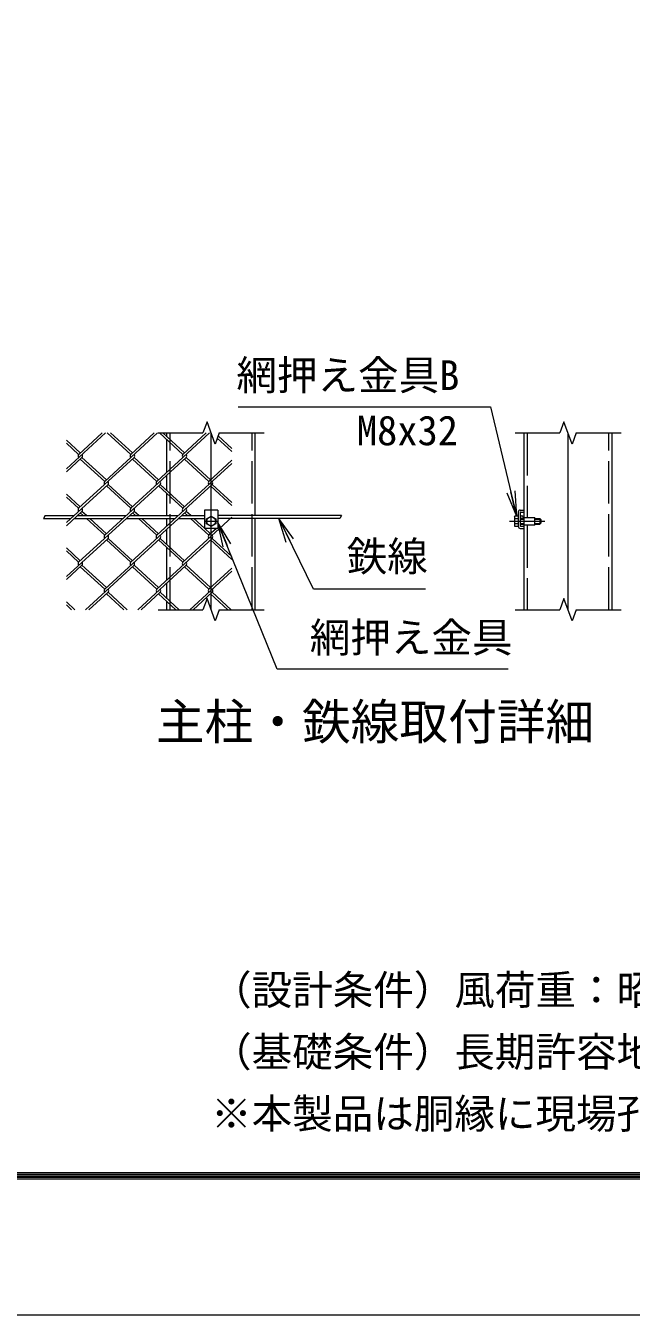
# Model space of a CAD drawing. Units: millimetres at full size; details may follow other scales. Extents: x -14700 to 14700, y -10395 to 10395.
# Drawn here: x -2213 to 1215, y -10395 to -3098 of the extents above; entities that cross this region are included whole.
import ezdxf
from ezdxf.enums import TextEntityAlignment as Align

# ---------------------------------------------------------------- set-up
doc = ezdxf.new("R2010")
doc.units = ezdxf.units.MM
doc.header["$LTSCALE"] = 40
doc.linetypes.add('DASHED', pattern=[7.5, 6, -1.5])
doc.linetypes.add('USER1', pattern=[50.8, 31.75, -6.35, 6.35, -6.35])
for name, color, linetype, lineweight in [('0-0_D-STR3', 3, 'Continuous', 13), ('0-1_D-STR1', 1, 'Continuous', 18), ('0-2_D-BMK', 2, 'USER1', 13), ('0-6_D-STR-DIM', 7, 'Continuous', 13), ('0-7_0', 7, 'Continuous', 18), ('0-9_D-STR-TXT', 7, 'Continuous', 13), ('0-A_D-TTL-TXT', 7, 'Continuous', 13), ('0-B_D-STR2', 7, 'Continuous', 13), ('0-C_D-TTL', 7, 'Continuous', 18)]:
    doc.layers.add(name, color=color, linetype=linetype, lineweight=lineweight)
doc.styles.add('ＭＳ ゴシック', font='')
doc.styles.get('ＭＳ ゴシック').set_extended_font_data('MS Gothic')

# ---------------------------------------------------------------- blocks, each defined once
blk = doc.blocks.new('_Open')
at = {"layer": '0-7_0'}
blk.add_line((-40, 6.67), (0, 0), dxfattribs=at)
blk.add_lwpolyline([(-40, -6.67), (0, 0), (-40, 0)], dxfattribs=at)

msp = doc.modelspace()

# ---------------------------------------------------------------- linework, layer by layer
at = {"layer": '0-0_D-STR3'}
for p, q in [((-2112.01, -5886.47), (-1957.35, -5886.47)), ((-2102.77, -5870.47), (-1939.89, -5870.47)), ((-1938.41, -5886.47), (-1662.44, -5886.47)), ((-1920.94, -5870.47), (-1644.98, -5870.47)), ((-1643.49, -5886.47), (-1367.53, -5886.47)), ((-1626.03, -5870.47), (-1350.07, -5870.47)), ((-1348.58, -5886.47), (-1201.64, -5886.47)), ((-1331.12, -5870.47), (-1201.64, -5870.47)), ((-1125.64, -5838.47), (-1201.64, -5838.47)), ((-1201.64, -5838.47), (-1201.64, -5942.47)), ((-1189.64, -5887.46), (-1163.64, -5872.45)), ((-1189.64, -5917.48), (-1189.64, -5887.46)), ((-1163.64, -5872.45), (-1137.64, -5887.46)), ((-1137.64, -5887.46), (-1137.64, -5917.48)), ((-1125.64, -5838.47), (-1125.64, -5942.47)), ((-424.52, -5870.47), (-1125.64, -5870.47)), ((-433.75, -5886.47), (-1125.64, -5886.47)), ((554.07, -5877.27), (556.85, -5872.45)), ((554.07, -5877.27), (554.07, -5927.67)), ((575.27, -5872.45), (556.85, -5872.45)), ((575.27, -5887.46), (556.85, -5887.46)), ((575.27, -5850.47), (575.27, -5930.47)), ((575.27, -5872.45), (575.27, -5932.49)), ((587.27, -5838.47), (607.27, -5838.47)), ((587.27, -5852.47), (587.27, -5928.47)), ((587.27, -5886.47), (607.27, -5886.47)), ((587.27, -5889.47), (607.27, -5889.47)), ((589.27, -5850.47), (607.27, -5850.47)), ((607.27, -5838.47), (607.27, -5850.47)), ((607.27, -5880.07), (670.07, -5880.47)), ((670.07, -5924.47), (670.07, -5880.47)), ((670.07, -5886.47), (698.47, -5886.47)), ((670.07, -5889.47), (701.47, -5889.47)), ((698.47, -5886.47), (703.27, -5891.27)), ((698.47, -5886.47), (698.47, -5918.47)), ((703.27, -5891.27), (703.27, -5913.67)), ((-1125.64, -5942.47), (-1201.64, -5942.47)), ((-1163.64, -5932.49), (-1189.64, -5917.48)), ((-1137.64, -5917.48), (-1163.64, -5932.49)), ((554.07, -5927.67), (556.85, -5932.49)), ((575.27, -5917.48), (556.85, -5917.48)), ((575.27, -5932.49), (556.85, -5932.49)), ((587.27, -5915.47), (607.27, -5915.47)), ((587.27, -5918.47), (607.27, -5918.47)), ((587.27, -5942.47), (607.27, -5942.47)), ((589.27, -5930.47), (607.27, -5930.47)), ((670.07, -5924.47), (607.27, -5924.87)), ((607.27, -5930.47), (607.27, -5942.47)), ((670.07, -5915.47), (701.47, -5915.47)), ((670.07, -5918.47), (698.47, -5918.47)), ((698.47, -5918.47), (703.27, -5913.67))]:
    msp.add_line(p, q, dxfattribs=at)
for centre, radius in [((-1163.64, -5902.47), 25), ((596.07, -5878.47), 8)]:
    msp.add_circle(centre, radius, dxfattribs=at)
for centre, radius, start, end in [((567.82, -5879.95), 13.29, 145.61585, 214.38415), ((604.21, -5902.47), 49.68, 162.4121, 197.5879), ((587.27, -5850.47), 12, 90, 180), ((589.27, -5852.47), 2, 90, 180), ((567.82, -5924.99), 13.29, 145.61585, 214.38415), ((587.27, -5930.47), 12, 180, 270), ((589.27, -5928.47), 2, 180, 270)]:
    msp.add_arc(centre, radius, start, end, dxfattribs=at)
at = {"layer": '0-1_D-STR1'}
for p, q in [((-1413.64, -5424.17), (-1413.64, -5402.47)), ((-1413.64, -5623.76), (-1413.64, -5441.53)), ((-913.64, -5870.47), (-913.64, -5402.47)), ((607.27, -5402.47), (607.27, -6402.47)), ((1107.27, -6402.47), (1107.27, -5402.47)), ((-1413.64, -5729.13), (-1413.64, -5641.13)), ((-1413.64, -5870.47), (-1413.64, -5746.49)), ((-1413.64, -5928.72), (-1413.64, -5886.47)), ((-913.64, -6402.47), (-913.64, -5886.47)), ((-1413.64, -6034.09), (-1413.64, -5946.08)), ((-1413.64, -6233.68), (-1413.64, -6051.45)), ((-1413.64, -6339.05), (-1413.64, -6251.04)), ((-1413.64, -6402.47), (-1413.64, -6356.41)), ((-1363.64, -6402.23), (-1363.64, -6402.47))]:
    msp.add_line(p, q, dxfattribs=at)
at = {"layer": '0-1_D-STR1', "linetype": 'DASHED'}
for p, q in [((-1395.64, -6402.47), (-1395.64, -5402.47)), ((-931.64, -6402.47), (-931.64, -5402.47)), ((625.27, -5402.47), (625.27, -5880.18)), ((1089.27, -6402.47), (1089.27, -5402.47)), ((625.27, -5924.75), (625.27, -6402.47))]:
    msp.add_line(p, q, dxfattribs=at)
at = {"layer": '0-2_D-BMK'}
for p, q in [((-1163.64, -6402.47), (-1163.64, -5402.47)), ((857.27, -6402.47), (857.27, -5402.47)), ((-1203.64, -5902.47), (-1123.64, -5902.47)), ((525.96, -5902.47), (725.96, -5902.47))]:
    msp.add_line(p, q, dxfattribs=at)
at = {"layer": '0-6_D-STR-DIM'}
for p, q in [((-1186.73, -5339.04), (-1209.82, -5402.47)), ((-1140.56, -5465.9), (-1186.73, -5339.04)), ((834.18, -5339.04), (811.09, -5402.47)), ((880.35, -5465.9), (834.18, -5339.04)), ((-1463.64, -5402.47), (-1209.82, -5402.47)), ((-1117.47, -5402.47), (-1140.56, -5465.9)), ((-1117.47, -5402.47), (-863.64, -5402.47)), ((557.27, -5402.47), (811.09, -5402.47)), ((903.44, -5402.47), (880.35, -5465.9)), ((903.44, -5402.47), (1157.27, -5402.47)), ((-2102.77, -5870.47), (-2112.01, -5886.47)), ((-424.52, -5870.47), (-433.75, -5886.47)), ((-1186.73, -6339.04), (-1209.82, -6402.47)), ((-1140.56, -6465.9), (-1186.73, -6339.04)), ((834.18, -6339.04), (811.09, -6402.47)), ((880.35, -6465.9), (834.18, -6339.04)), ((-1463.64, -6402.47), (-1209.82, -6402.47)), ((-1117.47, -6402.47), (-1140.56, -6465.9)), ((-1117.47, -6402.47), (-863.64, -6402.47)), ((557.27, -6402.47), (811.09, -6402.47)), ((903.44, -6402.47), (880.35, -6465.9)), ((903.44, -6402.47), (1157.27, -6402.47))]:
    msp.add_line(p, q, dxfattribs=at)
at = {"layer": '0-9_D-STR-TXT'}
for points in [[(-1009.64, -5255.06), (418.46, -5255.06), (565.59, -5870.5)], [(49.45, -6285.67), (-583.6, -6285.67), (-778.82, -5888.26)], [(518.85, -6739.37), (-790.22, -6739.37), (-1124.89, -5911.07)]]:
    msp.add_lwpolyline(points, dxfattribs=at)
at = {"layer": '0-B_D-STR2'}
for p, q in [((-1761.96, -5402.47), (-1982.77, -5604.8)), ((-1904.03, -5515.29), (-1982.77, -5443.14)), ((-1913.5, -5523.97), (-1982.77, -5460.5)), ((-1780.43, -5402.47), (-1913.27, -5524.19)), ((-1467.05, -5402.47), (-1766.05, -5676.45)), ((-1618.59, -5523.97), (-1751.18, -5402.47)), ((-1609.12, -5515.29), (-1732.24, -5402.47)), ((-1485.52, -5402.47), (-1618.35, -5524.19)), ((-1172.14, -5402.47), (-1471.14, -5676.45)), ((-1323.68, -5523.97), (-1456.27, -5402.47)), ((-1314.21, -5515.29), (-1437.33, -5402.47)), ((-1191.09, -5402.47), (-1323.68, -5523.97)), ((-1045.93, -5508.25), (-1128.45, -5432.63)), ((-1045.93, -5490.89), (-1123.71, -5419.61)), ((-1894.56, -5541.33), (-1982.77, -5622.16)), ((-1599.64, -5541.33), (-1913.5, -5828.93)), ((-1756.57, -5667.77), (-1894.56, -5541.33)), ((-1304.73, -5541.33), (-1618.59, -5828.93)), ((-1461.66, -5667.77), (-1599.64, -5541.33)), ((-1166.75, -5667.77), (-1304.73, -5541.33)), ((-1766.05, -5676.45), (-1904.03, -5550.01)), ((-1471.14, -5676.45), (-1609.12, -5550.01)), ((-1045.93, -5574.41), (-1323.68, -5828.93)), ((-1176.22, -5676.45), (-1314.21, -5550.01)), ((-1045.93, -5557.05), (-1176.22, -5676.45)), ((-1747.1, -5693.81), (-1982.77, -5909.76)), ((-1904.03, -5820.25), (-1982.77, -5748.09)), ((-1452.19, -5693.81), (-1766.05, -5981.41)), ((-1618.59, -5828.93), (-1756.57, -5702.49)), ((-1609.12, -5820.25), (-1747.1, -5693.81)), ((-1157.28, -5693.81), (-1471.14, -5981.41)), ((-1323.68, -5828.93), (-1461.66, -5702.49)), ((-1314.21, -5820.25), (-1452.19, -5693.81)), ((-1045.93, -5813.21), (-1165.93, -5703.25)), ((-1045.93, -5795.84), (-1157.28, -5693.81)), ((-1913.5, -5828.93), (-1982.77, -5765.46)), ((-1894.56, -5846.29), (-1982.77, -5927.12)), ((-1599.64, -5846.29), (-1913.5, -6133.89)), ((-1887.11, -5870.47), (-1904.03, -5854.97)), ((-1868.17, -5870.47), (-1894.56, -5846.29)), ((-1766.05, -5981.41), (-1869.65, -5886.47)), ((-1756.57, -5972.73), (-1850.71, -5886.47)), ((-1304.73, -5846.29), (-1618.59, -6133.89)), ((-1592.2, -5870.47), (-1609.12, -5854.97)), ((-1573.26, -5870.47), (-1599.64, -5846.29)), ((-1471.14, -5981.41), (-1574.74, -5886.47)), ((-1461.66, -5972.73), (-1555.8, -5886.47)), ((-1045.93, -5879.37), (-1323.68, -6133.89)), ((-1297.29, -5870.47), (-1314.21, -5854.97)), ((-1278.35, -5870.47), (-1304.74, -5846.29)), ((-1176.22, -5981.41), (-1279.83, -5886.47)), ((-1201.64, -5940.75), (-1260.88, -5886.47)), ((-1166.75, -5972.73), (-1199.77, -5942.47)), ((-1133.73, -5942.47), (-1176.22, -5981.41)), ((-1747.1, -5998.77), (-1982.77, -6214.72)), ((-1904.03, -6125.21), (-1982.77, -6053.05)), ((-1452.19, -5998.77), (-1766.05, -6286.36)), ((-1618.59, -6133.89), (-1756.57, -6007.45)), ((-1609.12, -6125.21), (-1747.1, -5998.77)), ((-1157.28, -5998.77), (-1471.14, -6286.36)), ((-1323.68, -6133.89), (-1461.66, -6007.45)), ((-1314.21, -6125.21), (-1452.19, -5998.77)), ((-1045.93, -6118.16), (-1166.75, -6007.45)), ((-1045.93, -6100.8), (-1157.28, -5998.77)), ((-1913.5, -6133.89), (-1982.77, -6070.41)), ((-1894.56, -6151.25), (-1982.77, -6232.08)), ((-1766.05, -6286.36), (-1904.03, -6159.93)), ((-1756.57, -6277.68), (-1894.56, -6151.25)), ((-1599.64, -6151.25), (-1873.81, -6402.47)), ((-1471.14, -6286.36), (-1609.12, -6159.93)), ((-1461.66, -6277.68), (-1599.64, -6151.25)), ((-1304.73, -6151.25), (-1578.89, -6402.47)), ((-1176.22, -6286.36), (-1314.21, -6159.93)), ((-1166.75, -6277.68), (-1304.73, -6151.25)), ((-1045.93, -6184.33), (-1283.98, -6402.47)), ((-1045.93, -6166.97), (-1176.22, -6286.36)), ((-1747.1, -6303.73), (-1854.86, -6402.47)), ((-1658.29, -6402.47), (-1756.57, -6312.41)), ((-1639.34, -6402.47), (-1747.1, -6303.73)), ((-1452.19, -6303.73), (-1559.95, -6402.47)), ((-1363.38, -6402.47), (-1461.66, -6312.41)), ((-1344.43, -6402.47), (-1452.19, -6303.73)), ((-1157.28, -6303.73), (-1265.04, -6402.47)), ((-1068.47, -6402.47), (-1166.75, -6312.41)), ((-1049.52, -6402.47), (-1157.28, -6303.73)), ((-1934.25, -6402.47), (-1982.77, -6358.01)), ((-1953.2, -6402.47), (-1982.77, -6375.37))]:
    msp.add_line(p, q, dxfattribs=at)
for centre, start, end in [((-1903.82, -5532.89), 137.5, 222.5), ((-1903.82, -5532.89), 317.5, 42.5), ((-1608.9, -5532.89), 137.5, 222.5), ((-1608.9, -5532.89), 317.5, 42.5), ((-1313.99, -5532.89), 137.5, 222.5), ((-1313.99, -5532.89), 317.5, 42.5), ((-1756.57, -5685.13), 137.5, 222.5), ((-1756.57, -5685.13), 317.5, 42.5), ((-1461.66, -5685.13), 137.5, 222.5), ((-1461.66, -5685.13), 317.5, 42.5), ((-1166.75, -5685.13), 137.5, 222.5), ((-1166.75, -5685.13), 317.5, 42.5), ((-1904.05, -5837.63), 137.5, 222.5), ((-1904.05, -5837.63), 317.5, 42.5), ((-1609.14, -5837.63), 137.5, 222.5), ((-1609.14, -5837.63), 317.5, 42.5), ((-1314.23, -5837.63), 137.5, 222.5), ((-1314.23, -5837.63), 317.5, 42.5), ((-1756.57, -5990.09), 137.5, 222.5), ((-1756.57, -5990.09), 317.5, 42.5), ((-1461.66, -5990.09), 137.5, 222.5), ((-1461.66, -5990.09), 317.5, 42.5), ((-1166.75, -5990.09), 137.5, 222.5), ((-1166.75, -5990.09), 317.5, 42.5), ((-1904.05, -6142.59), 137.5, 222.5), ((-1904.05, -6142.59), 317.5, 42.5), ((-1609.14, -6142.59), 137.5, 222.5), ((-1609.14, -6142.59), 317.5, 42.5), ((-1313.97, -6142.78), 137.5, 222.5), ((-1313.97, -6142.78), 317.5, 42.5), ((-1756.34, -6295.26), 137.5, 222.5), ((-1756.34, -6295.26), 317.5, 42.5), ((-1461.43, -6295.26), 137.5, 222.5), ((-1461.43, -6295.26), 317.5, 42.5), ((-1166.51, -6295.26), 137.5, 222.5), ((-1166.51, -6295.26), 317.5, 42.5)]:
    msp.add_arc(centre, 12.85, start, end, dxfattribs=at)
at = {"layer": '0-C_D-TTL', "color": 2}
msp.add_lwpolyline([(-14700, 10395), (14700, 10395), (14700, -10395), (-14700, -10395)], close=True, dxfattribs=at)
at = {"layer": '0-C_D-TTL'}
for points in [[(-13755, 9625), (13755, 9625), (13755, -9625), (-13755, -9625)], [(-13746.25, 9616.25), (13746.25, 9616.25), (13746.25, -9616.25), (-13746.25, -9616.25)], [(-13737.5, 9607.5), (13737.5, 9607.5), (13737.5, -9607.5), (-13737.5, -9607.5)], [(-13728.75, 9598.75), (13728.75, 9598.75), (13728.75, -9598.75), (-13728.75, -9598.75)], [(-13720, 9590), (13720, 9590), (13720, -9590), (-13720, -9590)]]:
    msp.add_lwpolyline(points, close=True, dxfattribs=at)

# ---------------------------------------------------------------- block references
at = {"layer": '0-9_D-STR-TXT', "xscale": 3.5, "yscale": 3.5}
for p, rotation in [((566.06, -5872.45), 283.44491), ((-1125.64, -5909.21), 112.00098), ((-779.7, -5886.47), 116.161)]:
    msp.add_blockref('_Open', p, dxfattribs=dict(at, rotation=rotation))

# ---------------------------------------------------------------- texts
at = {"layer": '0-9_D-STR-TXT', "style": 'ＭＳ ゴシック'}
for s, p in [('網押え金具B', (-1020.3, -5210.12)), ('M8x32', (-338.07, -5522.48)), ('鉄線', (-395.6, -6235.41)), ('網押え金具', (-604.88, -6694.43))]:
    msp.add_text(s, height=168.3, dxfattribs=at).set_placement(p, align=Align.BOTTOM_LEFT)
at = {"layer": '0-A_D-TTL-TXT', "style": 'ＭＳ ゴシック'}
for s, height, p in [('主柱・鉄線取付詳細', 202.1, (-1475.72, -7198.3)), ('（設計条件）風荷重：昭和57年改正 建築基準法・同施行令に基づく風圧力に準拠。', 168.3, (-1163.57, -8689.05)), ('（基礎条件）長期許容地耐力49kN/㎡ の場合。', 168.3, (-1163.57, -9039.05)), ('※本製品は胴縁に現場孔あけが必要な製品になります。(支柱取付部)', 168.3, (-1163.57, -9389.05))]:
    msp.add_text(s, height=height, dxfattribs=at).set_placement(p, align=Align.BOTTOM_LEFT)

doc.saveas('drawing.dxf')
